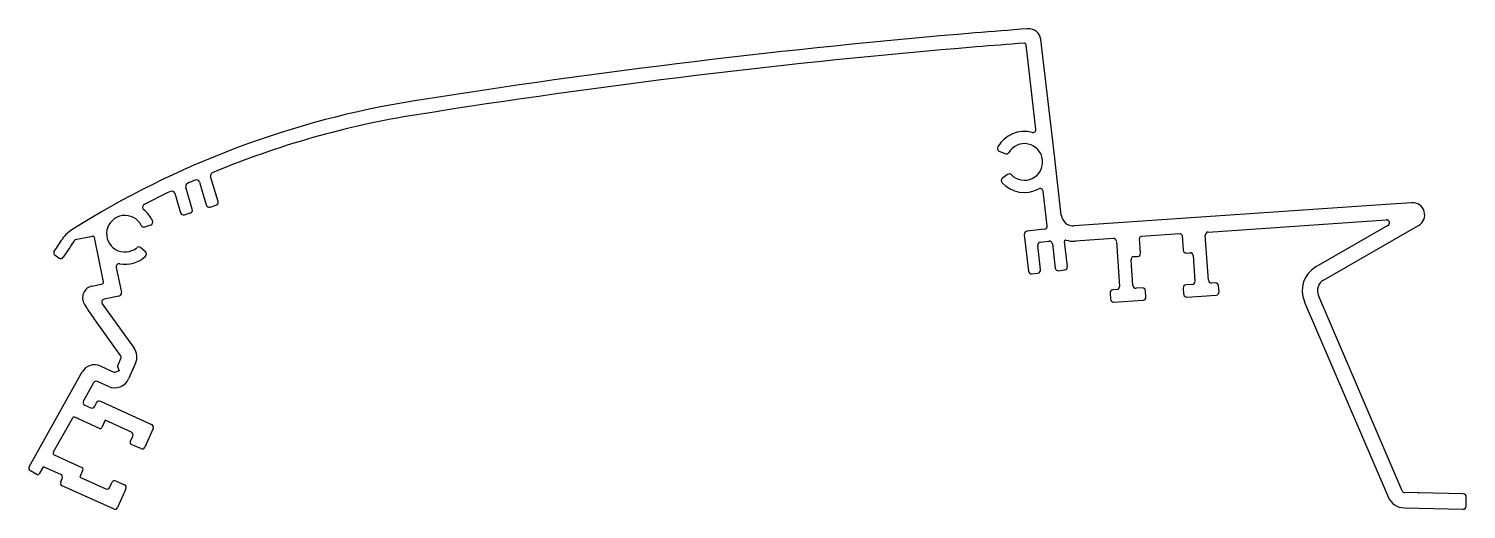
# Model space of a CAD drawing. Extents: x 1941 to 2176, y 1239 to 1318.
import ezdxf

# ---------------------------------------------------------------- set-up
doc = ezdxf.new("R2010")
doc.units = 0
doc.layers.get('0').update_dxf_attribs({"linetype": 'CONTINUOUS'})

msp = doc.modelspace()

# ---------------------------------------------------------------- linework, layer by layer
for p, q in [((2105.78, 1301.08), (2104.17, 1314.91)), ((2108.86, 1296.32), (2106.59, 1315.76)), ((2099.79, 1297.48), (2100.71, 1297.08)), ((2109.94, 1287), (2108.86, 1296.25)), ((1971.84, 1289.23), (1970.61, 1293.33)), ((2101.12, 1293.64), (2100.31, 1293.04)), ((1964.76, 1290.57), (1965.71, 1287.39)), ((1967.62, 1287.97), (1966.55, 1291.56)), ((1968.79, 1292.42), (1969.92, 1288.66)), ((2107.63, 1285.23), (2106.97, 1290.91)), ((1970.54, 1288.32), (1971.5, 1288.61)), ((2159.95, 1288.51), (2112.07, 1285.24)), ((2163.15, 1288.73), (2159.95, 1288.51)), ((2167.32, 1289.02), (2163.15, 1288.73)), ((1966.33, 1287.06), (1967.29, 1287.35)), ((2133.99, 1284.23), (2163.16, 1286.23)), ((1948.46, 1282.99), (1951.26, 1283.56)), ((1953.1, 1276.07), (1951.62, 1283.33)), ((1959.87, 1285.06), (1960.83, 1285.38)), ((2103.88, 1283.78), (2104.57, 1277.82)), ((2107.19, 1284.67), (2104.31, 1284.34)), ((2118.42, 1283.17), (2112.24, 1282.75)), ((2122.9, 1280.77), (2122.73, 1283.16)), ((2129.4, 1283.92), (2123.01, 1283.48)), ((2129.72, 1283.64), (2129.88, 1281.25)), ((2134.03, 1276.32), (2133.52, 1283.7)), ((2163.44, 1285.29), (2151.64, 1278.52)), ((2152.88, 1276.35), (2168.45, 1285.29)), ((1959.94, 1280.99), (1959.19, 1281.66)), ((2106.56, 1278.06), (2106.09, 1282.03)), ((2106.53, 1282.58), (2107.92, 1282.74)), ((2108.48, 1282.31), (2108.94, 1278.33)), ((2110.93, 1278.56), (2110.45, 1282.69)), ((2118.96, 1282.7), (2119.46, 1275.32)), ((2130.42, 1280.78), (2131.01, 1280.82)), ((1945.15, 1280.41), (1945.81, 1279.96)), ((1955.17, 1278.43), (1956.01, 1274.32)), ((2121.66, 1275.47), (2121.37, 1279.66)), ((2121.84, 1280.19), (2122.43, 1280.24)), ((2131.55, 1280.36), (2131.83, 1276.17)), ((2105.13, 1277.38), (2106.12, 1277.5)), ((2109.5, 1277.89), (2110.49, 1278.01)), ((1951.2, 1275.38), (1952.86, 1275.72)), ((1955.62, 1273.73), (1953.18, 1273.23)), ((2117.92, 1274.21), (2117.99, 1273.21)), ((2119, 1274.79), (2118.38, 1274.75)), ((2123.18, 1275.07), (2122.19, 1275.01)), ((2123.79, 1273.61), (2123.72, 1274.61)), ((2129.91, 1275.03), (2129.98, 1274.04)), ((2131.37, 1275.63), (2130.38, 1275.57)), ((2130.51, 1273.57), (2135.31, 1273.9)), ((2135.18, 1275.9), (2134.56, 1275.85)), ((2135.78, 1274.43), (2135.71, 1275.43)), ((2165.75, 1241.84), (2152.04, 1273.83)), ((1952.87, 1272.45), (1958.09, 1265.22)), ((2118.52, 1272.75), (2123.32, 1273.08)), ((2149.74, 1272.85), (2163.45, 1240.85)), ((1955.89, 1263.99), (1951.49, 1270.1)), ((1952.55, 1262.28), (1954.91, 1261.21)), ((1955.36, 1262.21), (1955.94, 1263.49)), ((1955.36, 1262.21), (1955.64, 1261.49)), ((1958.34, 1262.73), (1957.19, 1260.19)), ((1940.9, 1245.77), (1949.6, 1261.3)), ((1951.46, 1259.52), (1949.81, 1256.57)), ((1953.89, 1258.93), (1952.11, 1259.73)), ((1955.64, 1261.49), (1954.91, 1261.21)), ((1950.04, 1255.87), (1951, 1255.44)), ((1951.66, 1255.69), (1951.91, 1256.24)), ((1952.57, 1256.49), (1960.96, 1252.71)), ((1948, 1253.74), (1944.86, 1248.14)), ((1952.43, 1252.05), (1948.39, 1253.87)), ((1953.36, 1253.39), (1952.83, 1252.2)), ((1957.65, 1251.46), (1953.36, 1253.39)), ((1957.47, 1249.84), (1957.9, 1250.8)), ((1961.21, 1252.05), (1959.83, 1248.99)), ((1959.17, 1248.74), (1957.62, 1249.44)), ((1943.12, 1245.63), (1942.55, 1244.62)), ((1946.07, 1244.5), (1943.37, 1245.71)), ((1945, 1247.72), (1949.56, 1245.67)), ((1942.14, 1244.5), (1941.1, 1245.09)), ((1946.08, 1243.29), (1946.32, 1243.83)), ((1949.71, 1245.27), (1949.18, 1244.09)), ((1949.18, 1244.09), (1953.46, 1242.16)), ((1954.12, 1242.41), (1954.47, 1243.18)), ((1955.13, 1243.43), (1956.5, 1242.82)), ((1954.72, 1238.85), (1946.33, 1242.63)), ((1956.75, 1242.16), (1955.38, 1239.1)), ((2168.41, 1241.48), (2166.2, 1241.53)), ((2175.77, 1241.31), (2168.48, 1241.48)), ((2176.22, 1239.29), (2176.26, 1240.79)), ((2166.14, 1239.03), (2175.71, 1238.81))]:
    msp.add_line(p, q)
for centre, radius, start, end in [((2197.94, 90.37), 1230.71, 94.75948, 99.06496), ((2197.94, 90.37), 1230.71, 94.36073, 94.75948), ((2197.94, 90.37), 1230.71, 94.35648, 94.36073), ((2104.6, 1315.53), 2, 6.6522, 94.3565), ((2197.94, 90.37), 1228.41, 94.75948, 99.06496), ((2197.94, 90.37), 1228.41, 94.39271, 94.75948), ((2103.87, 1314.87), 0.3, 6.6522, 94.3927), ((2027.63, 1157.81), 149.78, 99.065, 122.173), ((2027.63, 1157.81), 147.48, 99.065, 112.6252), ((2103.89, 1295.71), 5, 75.3297, 150.2728), ((2105.29, 1301.03), 0.5, 255.3297, 6.6522), ((2099.99, 1297.94), 0.5, 150.2728, 246.6522), ((2100.91, 1297.54), 0.5, 246.6522, 328.439), ((2103.89, 1295.71), 3, 224.8654, 148.439), ((2103.89, 1295.71), 5, 6.2692, 7.0352), ((2027.63, 1157.81), 147.48, 113.8024, 114.3528), ((1968.31, 1292.28), 0.5, 16.6522, 113.8024), ((1971.09, 1293.47), 0.5, 112.6252, 196.6522), ((2100.6, 1292.64), 0.5, 126.6522, 223.0315), ((2101.41, 1293.24), 0.5, 44.8654, 126.6522), ((2027.63, 1157.81), 147.48, 115.5346, 117.4063), ((1964.28, 1290.43), 0.5, 16.6522, 115.5346), ((1967.03, 1291.7), 0.5, 114.3528, 196.6522), ((2103.89, 1295.71), 5, 223.0315, 297.9746), ((2106.47, 1290.85), 0.5, 6.6522, 117.9746), ((1959.98, 1288.29), 0.5, 117.4063, 231.9708), ((1956.59, 1283.95), 5, 24.9399, 51.9708), ((1967.14, 1287.82), 0.5, 286.6522, 16.6522), ((1970.4, 1288.8), 0.5, 196.6522, 286.6522), ((1971.36, 1289.09), 0.5, 286.6522, 16.6522), ((2167.46, 1287.02), 2, 299.8514, 93.9118), ((1956.59, 1283.95), 3, 26.7737, 310.3473), ((1960.67, 1285.85), 0.5, 288.5605, 24.9399), ((1966.18, 1287.54), 0.5, 196.6522, 286.6522), ((2111.93, 1287.23), 2, 186.6522, 273.9118), ((2163.19, 1285.73), 0.5, 299.8514, 93.9118), ((1201.77, 1784.99), 897.96, 325.86462, 326.02153), ((1950.54, 1280.35), 5, 122.173, 146.0215), ((1951.32, 1283.27), 0.3, 11.5605, 101.5605), ((1959.72, 1285.53), 0.5, 206.7737, 288.5605), ((2104.37, 1283.84), 0.5, 96.6522, 186.6522), ((2107.14, 1285.17), 0.5, 276.6522, 6.6522), ((2118.46, 1282.67), 0.5, 3.9096, 93.9118), ((2123.03, 1283.18), 0.3, 93.9118, 183.9149), ((2129.42, 1283.62), 0.3, 3.9063, 93.9118), ((2134.02, 1283.73), 0.5, 93.9118, 183.9118), ((1945.43, 1280.83), 0.5, 145.8646, 235.8327), ((1201.77, 1784.99), 899.76, 325.8646, 326.0866), ((1958.86, 1281.29), 0.5, 48.5605, 130.3473), ((1959.61, 1280.62), 0.5, 312.1811, 48.5605), ((2106.59, 1282.09), 0.5, 96.6522, 186.6522), ((2107.98, 1282.25), 0.5, 6.6522, 96.6522), ((2110.64, 1282.71), 0.2, 74.1353, 186.6522), ((2111.93, 1287.23), 4.5, 254.1353, 273.9118), ((2122.4, 1280.73), 0.5, 273.9094, 3.9149), ((2130.38, 1281.28), 0.5, 183.9063, 273.9118), ((2131.05, 1280.32), 0.5, 3.9118, 93.9118), ((1946.09, 1280.38), 0.5, 235.8327, 325.8646), ((1955.66, 1278.53), 0.5, 80.2368, 191.5605), ((1956.59, 1283.95), 5, 260.2368, 312.1811), ((2109.44, 1278.39), 0.5, 186.6522, 276.6522), ((2110.43, 1278.51), 0.5, 276.6522, 6.6522), ((2121.87, 1279.7), 0.5, 93.9094, 183.9096), ((2153.88, 1274.62), 4.5, 119.8514, 203.1941), ((1952.8, 1276.01), 0.3, 281.5605, 11.5605), ((2105.07, 1277.88), 0.5, 186.6522, 276.6522), ((2106.06, 1278), 0.5, 276.6522, 6.6522), ((2131.34, 1276.13), 0.5, 273.897, 3.921), ((2134.53, 1276.35), 0.5, 183.9118, 273.8878), ((2153.88, 1274.62), 2, 119.8514, 203.1941), ((1951.65, 1273.43), 2, 103.1712, 212.0471), ((1955.52, 1274.22), 0.5, 281.5605, 11.5605), ((2118.42, 1274.25), 0.5, 93.9107, 183.967), ((2118.96, 1275.29), 0.5, 273.9107, 3.9096), ((2122.16, 1275.51), 0.5, 183.9096, 273.9107), ((2123.22, 1274.58), 0.5, 3.9115, 93.9107), ((2130.41, 1275.07), 0.5, 93.8878, 183.9096), ((2130.48, 1274.07), 0.5, 183.9096, 273.9182), ((2135.21, 1275.4), 0.5, 3.8559, 93.9123), ((2135.28, 1274.4), 0.5, 273.9182, 3.8559), ((1985.71, 1294.75), 42.18, 212.0471, 215.7666), ((1953.28, 1272.74), 0.5, 101.5605, 215.7666), ((2118.48, 1273.25), 0.5, 183.967, 273.921), ((2123.29, 1273.58), 0.5, 273.9295, 3.9115), ((1956.06, 1263.75), 2.5, 335.7666, 35.7666), ((1951.6, 1260.18), 2.3, 65.7666, 150.7666), ((1955.48, 1263.7), 0.5, 335.7666, 35.7666), ((1951.9, 1259.28), 0.5, 65.7666, 150.7666), ((1954.91, 1261.21), 2.5, 245.7666, 335.7666), ((1950.25, 1256.32), 0.5, 150.7666, 245.7666), ((1951.2, 1255.89), 0.5, 245.7666, 335.7666), ((1952.36, 1256.03), 0.5, 65.7666, 155.7666), ((1948.26, 1253.6), 0.3, 65.7666, 150.7666), ((1960.75, 1252.25), 0.5, 335.7666, 65.7666), ((1952.56, 1252.32), 0.3, 245.7666, 335.7666), ((1957.44, 1251), 0.5, 335.7666, 65.7666), ((1945.13, 1247.99), 0.3, 150.7666, 245.7666), ((1957.74, 1249.72), 0.3, 155.7666, 245.7666), ((1959.38, 1249.2), 0.5, 245.7666, 335.7666), ((1941.34, 1245.53), 0.5, 150.7666, 240.7666), ((1943.29, 1245.53), 0.2, 65.7666, 150.7666), ((1949.44, 1245.39), 0.3, 335.7666, 65.7666), ((1942.29, 1244.77), 0.3, 240.7666, 330.7666), ((1946.53, 1243.08), 0.5, 155.7666, 245.7666), ((1945.87, 1244.04), 0.5, 335.7666, 65.7666), ((1954.93, 1242.98), 0.5, 65.7666, 155.7666), ((1953.67, 1242.61), 0.5, 245.7666, 335.7666), ((1956.3, 1242.36), 0.5, 335.7666, 65.7666), ((2166.21, 1242.03), 3, 203.1941, 268.6411), ((2166.21, 1242.03), 0.5, 203.1941, 268.6411), ((2168.54, 1245.48), 4, 268.0881, 269.1941), ((2175.76, 1240.81), 0.5, 358.6411, 88.6411), ((1954.92, 1239.31), 0.5, 245.7666, 335.7666), ((2175.72, 1239.31), 0.5, 268.6411, 358.6411)]:
    msp.add_arc(centre, radius, start, end)

doc.saveas('drawing.dxf')
